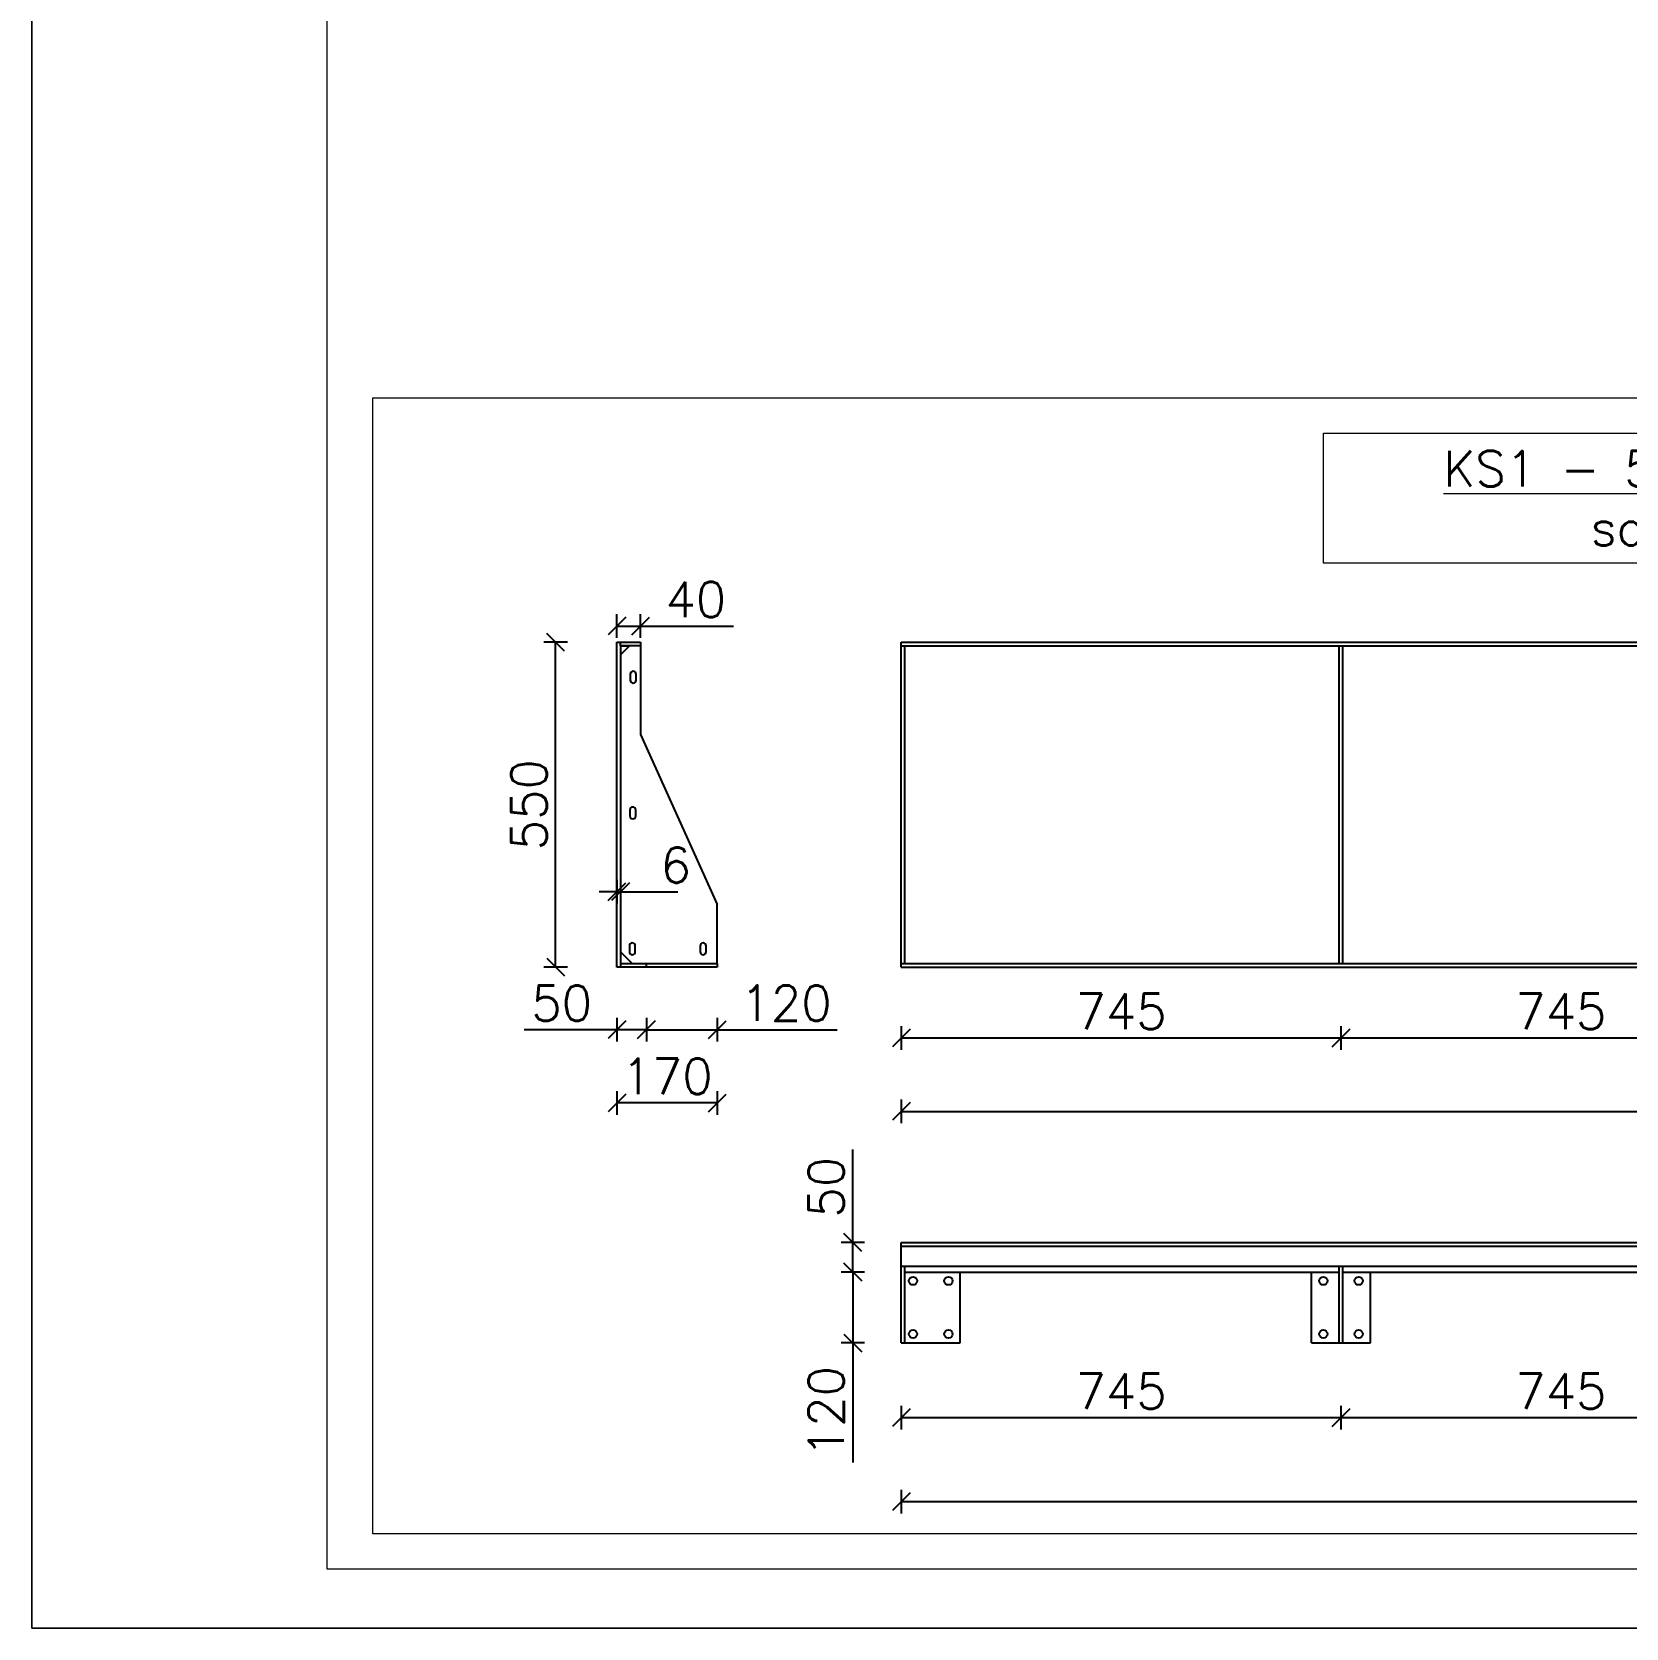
# Model space of a CAD drawing. Header units: millimetres. Extents: x 5046 to 47046, y -5997 to 25762.
# Drawn here: x 5046 to 11797, y -5997 to 760 of the extents above; entities that cross this region are included whole.
import ezdxf

# ---------------------------------------------------------------- set-up
doc = ezdxf.new("R2010")
doc.units = ezdxf.units.MM
doc.layers.get('0').update_dxf_attribs({"lineweight": 0})
doc.layers.get('Defpoints').update_dxf_attribs({"lineweight": 0})
for name, color, linetype, lineweight in [('DIM', 3, 'Continuous', 0), ('Pomocnicze', 252, 'Continuous', 0), ('TEXT', 2, 'Continuous', 0)]:
    doc.layers.add(name, color=color, linetype=linetype, lineweight=lineweight)
doc.layers.add('Profil główny', color=7, linetype='Continuous')
doc.styles.add('Skala 1-20', font='simplex.shx', dxfattribs={"height": 60})
doc.dimstyles.new('Skala 1-20', dxfattribs={"dimtxt": 6, "dimasz": 30, "dimexe": 20, "dimexo": 0.625, "dimgap": 15, "dimtad": 1, "dimdec": 0, "dimtxsty": 'Skala 1-20', "dimblk": 'OBLIQUE', "dimcen": 2.5, "dimadec": 0, "dimazin": 0, "dimtfac": 1, "dimtdec": 0, "dimtmove": 0, "dimatfit": 3, "dimldrblk": 'OBLIQUE', "dimfxl": 20, "dimfxlon": 1, "dimarcsym": 0})

# ---------------------------------------------------------------- blocks, each defined once
blk = doc.blocks.new('_Oblique')
at = {"color": 0, "linetype": 'ByBlock', "lineweight": -2}
blk.add_line((-0.5, -0.5), (0.5, 0.5), dxfattribs=at)
blk = doc.blocks.new('*D796')
at = {"layer": 'Defpoints', "color": 0}
for p in [(-3888.5, -957.7), (-3143.5, -957.7), (-3143.5, -1083.6)]:
    blk.add_point(p, dxfattribs=at)
at = {"layer": 'DIM', "color": 0, "lineweight": -2}
for p, q in [((-3888.5, -1063.6), (-3888.5, -1103.6)), ((-3143.5, -1063.6), (-3143.5, -1103.6)), ((-3888.5, -1083.6), (-3143.5, -1083.6))]:
    blk.add_line(p, q, dxfattribs=at)
at = {"layer": 'DIM', "color": 0, "linetype": 'ByBlock', "lineweight": -2, "xscale": 30, "yscale": 30, "zscale": 30, "rotation": 180}
blk.add_blockref('_Oblique', (-3888.5, -1083.6), dxfattribs=at)
at = {"layer": 'DIM', "color": 0, "linetype": 'ByBlock', "lineweight": -2, "xscale": 30, "yscale": 30, "zscale": 30}
blk.add_blockref('_Oblique', (-3143.5, -1083.6), dxfattribs=at)
at = {"layer": 'DIM', "color": 0, "insert": (-3516, -1038.6), "char_height": 60, "attachment_point": 5, "style": 'Skala 1-20'}
blk.add_mtext('745', dxfattribs=at)
blk = doc.blocks.new('*D797')
at = {"layer": 'Defpoints', "color": 0}
for p in [(-3143.5, -957.7), (-2398.5, -957.7), (-2398.5, -1083.6)]:
    blk.add_point(p, dxfattribs=at)
at = {"layer": 'DIM', "color": 0, "lineweight": -2}
for p, q in [((-3143.5, -1063.6), (-3143.5, -1103.6)), ((-2398.5, -1063.6), (-2398.5, -1103.6)), ((-3143.5, -1083.6), (-2398.5, -1083.6))]:
    blk.add_line(p, q, dxfattribs=at)
at = {"layer": 'DIM', "color": 0, "linetype": 'ByBlock', "lineweight": -2, "xscale": 30, "yscale": 30, "zscale": 30, "rotation": 180}
blk.add_blockref('_Oblique', (-3143.5, -1083.6), dxfattribs=at)
at = {"layer": 'DIM', "color": 0, "linetype": 'ByBlock', "lineweight": -2, "xscale": 30, "yscale": 30, "zscale": 30}
blk.add_blockref('_Oblique', (-2398.5, -1083.6), dxfattribs=at)
at = {"layer": 'DIM', "color": 0, "insert": (-2771, -1038.6), "char_height": 60, "attachment_point": 5, "style": 'Skala 1-20'}
blk.add_mtext('745', dxfattribs=at)
blk = doc.blocks.new('*D800')
at = {"layer": 'Defpoints', "color": 0}
for p in [(-3888.5, -963.7), (-908.5, -963.7), (-908.5, -1208.1)]:
    blk.add_point(p, dxfattribs=at)
at = {"layer": 'DIM', "color": 0, "lineweight": -2}
for p, q in [((-3888.5, -1188.1), (-3888.5, -1228.1)), ((-908.5, -1188.1), (-908.5, -1228.1)), ((-3888.5, -1208.1), (-908.5, -1208.1))]:
    blk.add_line(p, q, dxfattribs=at)
at = {"layer": 'DIM', "color": 0, "linetype": 'ByBlock', "lineweight": -2, "xscale": 30, "yscale": 30, "zscale": 30, "rotation": 180}
blk.add_blockref('_Oblique', (-3888.5, -1208.1), dxfattribs=at)
at = {"layer": 'DIM', "color": 0, "linetype": 'ByBlock', "lineweight": -2, "xscale": 30, "yscale": 30, "zscale": 30}
blk.add_blockref('_Oblique', (-908.5, -1208.1), dxfattribs=at)
at = {"layer": 'DIM', "color": 0, "insert": (-2398.5, -1163.1), "char_height": 60, "attachment_point": 5, "style": 'Skala 1-20'}
blk.add_mtext('2980', dxfattribs=at)
blk = doc.blocks.new('*D803')
at = {"layer": 'Defpoints', "color": 0}
for p in [(-4370, -963.7), (-4320, -963.7), (-4370, -1069.8)]:
    blk.add_point(p, dxfattribs=at)
at = {"layer": 'DIM', "color": 0, "lineweight": -2}
for p, q in [((-4370, -1049.8), (-4370, -1089.8)), ((-4320, -1049.8), (-4320, -1089.8)), ((-4370, -1069.8), (-4527.1, -1069.8)), ((-4320, -1069.8), (-4370, -1069.8))]:
    blk.add_line(p, q, dxfattribs=at)
at = {"layer": 'DIM', "color": 0, "linetype": 'ByBlock', "lineweight": -2, "xscale": 30, "yscale": 30, "zscale": 30, "rotation": 180}
blk.add_blockref('_Oblique', (-4370, -1069.8), dxfattribs=at)
at = {"layer": 'DIM', "color": 0, "linetype": 'ByBlock', "lineweight": -2, "xscale": 30, "yscale": 30, "zscale": 30}
blk.add_blockref('_Oblique', (-4320, -1069.8), dxfattribs=at)
at = {"layer": 'DIM', "color": 0, "insert": (-4463.5, -1024.8), "char_height": 60, "attachment_point": 5, "style": 'Skala 1-20'}
blk.add_mtext('50', dxfattribs=at)
blk = doc.blocks.new('*D804')
at = {"layer": 'Defpoints', "color": 0}
for p in [(-4320, -963.7), (-4200, -963.7), (-4200, -1069.8)]:
    blk.add_point(p, dxfattribs=at)
at = {"layer": 'DIM', "color": 0, "lineweight": -2}
for p, q in [((-4320, -1049.8), (-4320, -1089.8)), ((-4200, -1049.8), (-4200, -1089.8)), ((-4320, -1069.8), (-4200, -1069.8)), ((-4200, -1069.8), (-3997.1, -1069.8))]:
    blk.add_line(p, q, dxfattribs=at)
at = {"layer": 'DIM', "color": 0, "linetype": 'ByBlock', "lineweight": -2, "xscale": 30, "yscale": 30, "zscale": 30, "rotation": 180}
blk.add_blockref('_Oblique', (-4320, -1069.8), dxfattribs=at)
at = {"layer": 'DIM', "color": 0, "linetype": 'ByBlock', "lineweight": -2, "xscale": 30, "yscale": 30, "zscale": 30}
blk.add_blockref('_Oblique', (-4200, -1069.8), dxfattribs=at)
at = {"layer": 'DIM', "color": 0, "insert": (-4083.5, -1024.8), "char_height": 60, "attachment_point": 5, "style": 'Skala 1-20'}
blk.add_mtext('120', dxfattribs=at)
blk = doc.blocks.new('*D805')
at = {"layer": 'Defpoints', "color": 0}
for p in [(-4370, -963.7), (-4200, -963.7), (-4370, -1193.6)]:
    blk.add_point(p, dxfattribs=at)
at = {"layer": 'DIM', "color": 0, "lineweight": -2}
for p, q in [((-4370, -1173.6), (-4370, -1213.6)), ((-4200, -1173.6), (-4200, -1213.6)), ((-4200, -1193.6), (-4370, -1193.6))]:
    blk.add_line(p, q, dxfattribs=at)
at = {"layer": 'DIM', "color": 0, "linetype": 'ByBlock', "lineweight": -2, "xscale": 30, "yscale": 30, "zscale": 30, "rotation": 180}
blk.add_blockref('_Oblique', (-4370, -1193.6), dxfattribs=at)
at = {"layer": 'DIM', "color": 0, "linetype": 'ByBlock', "lineweight": -2, "xscale": 30, "yscale": 30, "zscale": 30}
blk.add_blockref('_Oblique', (-4200, -1193.6), dxfattribs=at)
at = {"layer": 'DIM', "color": 0, "insert": (-4285, -1148.6), "char_height": 60, "attachment_point": 5, "style": 'Skala 1-20'}
blk.add_mtext('170', dxfattribs=at)
blk = doc.blocks.new('*D806')
at = {"layer": 'Defpoints', "color": 0}
for p in [(-4474, -413.7), (-4370, -413.7), (-4370, -963.7)]:
    blk.add_point(p, dxfattribs=at)
at = {"layer": 'DIM', "color": 0, "lineweight": -2}
for p, q in [((-4454, -413.7), (-4494, -413.7)), ((-4474, -963.7), (-4474, -413.7)), ((-4454, -963.7), (-4494, -963.7))]:
    blk.add_line(p, q, dxfattribs=at)
at = {"layer": 'DIM', "color": 0, "linetype": 'ByBlock', "lineweight": -2, "xscale": 30, "yscale": 30, "zscale": 30}
for p, rotation in [((-4474, -413.7), 90), ((-4474, -963.7), 270)]:
    blk.add_blockref('_Oblique', p, dxfattribs=dict(at, rotation=rotation))
at = {"layer": 'DIM', "color": 0, "insert": (-4519, -688.7), "char_height": 60, "attachment_point": 5, "rotation": 90, "style": 'Skala 1-20'}
blk.add_mtext('550', dxfattribs=at)
blk = doc.blocks.new('*D807')
at = {"layer": 'Defpoints', "color": 0}
for p in [(-4370, -748.9), (-4364, -748.9), (-4364, -836.2)]:
    blk.add_point(p, dxfattribs=at)
at = {"layer": 'DIM', "color": 0, "lineweight": -2}
for p, q in [((-4370, -836.2), (-4400, -836.2)), ((-4370, -816.2), (-4370, -856.2)), ((-4370, -836.2), (-4364, -836.2)), ((-4364, -816.2), (-4364, -856.2)), ((-4364, -836.2), (-4266.8, -836.2))]:
    blk.add_line(p, q, dxfattribs=at)
at = {"layer": 'DIM', "color": 0, "linetype": 'ByBlock', "lineweight": -2, "xscale": 30, "yscale": 30, "zscale": 30}
blk.add_blockref('_Oblique', (-4370, -836.2), dxfattribs=at)
at = {"layer": 'DIM', "color": 0, "linetype": 'ByBlock', "lineweight": -2, "xscale": 30, "yscale": 30, "zscale": 30, "rotation": 180}
blk.add_blockref('_Oblique', (-4364, -836.2), dxfattribs=at)
at = {"layer": 'DIM', "color": 0, "insert": (-4270.4, -791.2), "char_height": 60, "attachment_point": 5, "style": 'Skala 1-20'}
blk.add_mtext('6', dxfattribs=at)
blk = doc.blocks.new('*D808')
at = {"layer": 'Defpoints', "color": 0}
for p in [(-4330, -386.1), (-4370, -413.7), (-4330, -413.7)]:
    blk.add_point(p, dxfattribs=at)
at = {"layer": 'DIM', "color": 0, "lineweight": -2}
for p, q in [((-4370, -406.1), (-4370, -366.1)), ((-4330, -406.1), (-4330, -366.1)), ((-4370, -386.1), (-4330, -386.1)), ((-4330, -386.1), (-4172.8, -386.1))]:
    blk.add_line(p, q, dxfattribs=at)
at = {"layer": 'DIM', "color": 0, "linetype": 'ByBlock', "lineweight": -2, "xscale": 30, "yscale": 30, "zscale": 30, "rotation": 180}
blk.add_blockref('_Oblique', (-4370, -386.1), dxfattribs=at)
at = {"layer": 'DIM', "color": 0, "linetype": 'ByBlock', "lineweight": -2, "xscale": 30, "yscale": 30, "zscale": 30}
blk.add_blockref('_Oblique', (-4330, -386.1), dxfattribs=at)
at = {"layer": 'DIM', "color": 0, "insert": (-4236.4, -341.1), "char_height": 60, "attachment_point": 5, "style": 'Skala 1-20'}
blk.add_mtext('40', dxfattribs=at)
blk = doc.blocks.new('*D809')
at = {"layer": 'Defpoints', "color": 0}
for p in [(-3888.5, -1600), (-908.5, -1600), (-908.5, -1868.8)]:
    blk.add_point(p, dxfattribs=at)
at = {"layer": 'DIM', "color": 0, "lineweight": -2}
for p, q in [((-3888.5, -1848.8), (-3888.5, -1888.8)), ((-908.5, -1848.8), (-908.5, -1888.8)), ((-3888.5, -1868.8), (-908.5, -1868.8))]:
    blk.add_line(p, q, dxfattribs=at)
at = {"layer": 'DIM', "color": 0, "linetype": 'ByBlock', "lineweight": -2, "xscale": 30, "yscale": 30, "zscale": 30, "rotation": 180}
blk.add_blockref('_Oblique', (-3888.5, -1868.8), dxfattribs=at)
at = {"layer": 'DIM', "color": 0, "linetype": 'ByBlock', "lineweight": -2, "xscale": 30, "yscale": 30, "zscale": 30}
blk.add_blockref('_Oblique', (-908.5, -1868.8), dxfattribs=at)
at = {"layer": 'DIM', "color": 0, "insert": (-2398.5, -1823.8), "char_height": 60, "attachment_point": 5, "style": 'Skala 1-20'}
blk.add_mtext('2980', dxfattribs=at)
blk = doc.blocks.new('*D810')
at = {"layer": 'Defpoints', "color": 0}
for p in [(-3888.5, -1600), (-3143.5, -1600), (-3143.5, -1726.6)]:
    blk.add_point(p, dxfattribs=at)
at = {"layer": 'DIM', "color": 0, "lineweight": -2}
for p, q in [((-3888.5, -1706.6), (-3888.5, -1746.6)), ((-3888.5, -1726.6), (-3143.5, -1726.6)), ((-3143.5, -1706.6), (-3143.5, -1746.6))]:
    blk.add_line(p, q, dxfattribs=at)
at = {"layer": 'DIM', "color": 0, "linetype": 'ByBlock', "lineweight": -2, "xscale": 30, "yscale": 30, "zscale": 30, "rotation": 180}
blk.add_blockref('_Oblique', (-3888.5, -1726.6), dxfattribs=at)
at = {"layer": 'DIM', "color": 0, "linetype": 'ByBlock', "lineweight": -2, "xscale": 30, "yscale": 30, "zscale": 30}
blk.add_blockref('_Oblique', (-3143.5, -1726.6), dxfattribs=at)
at = {"layer": 'DIM', "color": 0, "insert": (-3516, -1681.6), "char_height": 60, "attachment_point": 5, "style": 'Skala 1-20'}
blk.add_mtext('745', dxfattribs=at)
blk = doc.blocks.new('*D811')
at = {"layer": 'Defpoints', "color": 0}
for p in [(-3143.5, -1600), (-2398.5, -1600), (-2398.5, -1726.6)]:
    blk.add_point(p, dxfattribs=at)
at = {"layer": 'DIM', "color": 0, "lineweight": -2}
for p, q in [((-3143.5, -1706.6), (-3143.5, -1746.6)), ((-3143.5, -1726.6), (-2398.5, -1726.6)), ((-2398.5, -1706.6), (-2398.5, -1746.6))]:
    blk.add_line(p, q, dxfattribs=at)
at = {"layer": 'DIM', "color": 0, "linetype": 'ByBlock', "lineweight": -2, "xscale": 30, "yscale": 30, "zscale": 30, "rotation": 180}
blk.add_blockref('_Oblique', (-3143.5, -1726.6), dxfattribs=at)
at = {"layer": 'DIM', "color": 0, "linetype": 'ByBlock', "lineweight": -2, "xscale": 30, "yscale": 30, "zscale": 30}
blk.add_blockref('_Oblique', (-2398.5, -1726.6), dxfattribs=at)
at = {"layer": 'DIM', "color": 0, "insert": (-2771, -1681.6), "char_height": 60, "attachment_point": 5, "style": 'Skala 1-20'}
blk.add_mtext('745', dxfattribs=at)
blk = doc.blocks.new('*D815')
at = {"layer": 'Defpoints', "color": 0}
for p in [(-3882.5, -1480), (-3970.4, -1600), (-3882.5, -1600)]:
    blk.add_point(p, dxfattribs=at)
at = {"layer": 'DIM', "color": 0, "lineweight": -2}
for p, q in [((-3950.4, -1480), (-3990.4, -1480)), ((-3970.4, -1480), (-3970.4, -1600)), ((-3950.4, -1600), (-3990.4, -1600)), ((-3970.4, -1600), (-3970.4, -1802.8))]:
    blk.add_line(p, q, dxfattribs=at)
at = {"layer": 'DIM', "color": 0, "linetype": 'ByBlock', "lineweight": -2, "xscale": 30, "yscale": 30, "zscale": 30}
for p, rotation in [((-3970.4, -1480), 90), ((-3970.4, -1600), 270)]:
    blk.add_blockref('_Oblique', p, dxfattribs=dict(at, rotation=rotation))
at = {"layer": 'DIM', "color": 0, "insert": (-4015.4, -1716.4), "char_height": 60, "attachment_point": 5, "rotation": 90, "style": 'Skala 1-20'}
blk.add_mtext('120', dxfattribs=at)
blk = doc.blocks.new('*D816')
at = {"layer": 'Defpoints', "color": 0}
for p in [(-3970.4, -1430), (-3882.5, -1430), (-3882.5, -1480)]:
    blk.add_point(p, dxfattribs=at)
at = {"layer": 'DIM', "color": 0, "lineweight": -2}
for p, q in [((-3970.4, -1430), (-3970.4, -1272.8)), ((-3950.4, -1430), (-3990.4, -1430)), ((-3970.4, -1480), (-3970.4, -1430)), ((-3950.4, -1480), (-3990.4, -1480))]:
    blk.add_line(p, q, dxfattribs=at)
at = {"layer": 'DIM', "color": 0, "linetype": 'ByBlock', "lineweight": -2, "xscale": 30, "yscale": 30, "zscale": 30}
for p, rotation in [((-3970.4, -1430), 90), ((-3970.4, -1480), 270)]:
    blk.add_blockref('_Oblique', p, dxfattribs=dict(at, rotation=rotation))
at = {"layer": 'DIM', "color": 0, "insert": (-4015.4, -1336.4), "char_height": 60, "attachment_point": 5, "rotation": 90, "style": 'Skala 1-20'}
blk.add_mtext('50', dxfattribs=at)
blk = doc.blocks.new('ks1')
at = {"layer": 'Pomocnicze'}
blk.add_lwpolyline([(-4783.8, 0), (0, 0), (0, -1923.6), (-4783.8, -1923.6)], close=True, dxfattribs=at)
at = {"layer": 'Profil główny'}
for p, q in [((-4370, -963.7), (-4370, -413.7)), ((-4370, -413.7), (-4330, -413.7)), ((-4364, -419.7), (-4364, -413.7)), ((-4330, -419.7), (-4364, -419.7)), ((-4364, -419.7), (-4364, -957.7)), ((-4364, -419.7), (-4349, -419.7)), ((-4349, -419.7), (-4364, -434.7)), ((-4330, -413.7), (-4330, -419.7)), ((-4330, -419.7), (-4330, -569.7)), ((-3888.5, -413.7), (-908.5, -413.7)), ((-3888.5, -963.7), (-3888.5, -413.7)), ((-3888.5, -419.7), (-908.5, -419.7)), ((-3882.5, -957.7), (-3882.5, -419.7)), ((-3146.5, -957.7), (-3146.5, -419.7)), ((-3140.5, -957.7), (-3140.5, -419.7)), ((-4364, -434.7), (-4364, -937.7)), ((-4330, -569.7), (-4200, -857.7)), ((-4200, -957.7), (-4200, -857.7)), ((-4344, -957.7), (-4364, -937.7)), ((-4200, -963.7), (-4370, -963.7)), ((-4364, -957.7), (-4200, -957.7)), ((-4364, -957.7), (-4364, -963.7)), ((-4320, -963.7), (-4320, -957.7)), ((-4200, -957.7), (-4200, -963.7)), ((-3888.5, -957.7), (-908.5, -957.7)), ((-3888.5, -963.7), (-908.5, -963.7)), ((-3888.5, -1430), (-908.5, -1430)), ((-3888.5, -1600), (-3888.5, -1430)), ((-3888.5, -1436), (-908.5, -1436)), ((-3888.5, -1470), (-908.5, -1470)), ((-3882.5, -1600), (-3882.5, -1470)), ((-3882.5, -1480), (-3146.5, -1480)), ((-3788.5, -1600), (-3788.5, -1480)), ((-3193.5, -1600), (-3193.5, -1480)), ((-3146.5, -1600), (-3146.5, -1470)), ((-3140.5, -1600), (-3140.5, -1470)), ((-3140.5, -1480), (-2401.5, -1480)), ((-3093.5, -1600), (-3093.5, -1480)), ((-3888.5, -1600), (-3882.5, -1600)), ((-3888.5, -1600), (-3788.5, -1600)), ((-3193.5, -1600), (-3093.5, -1600)), ((-3146.5, -1600), (-3140.5, -1600))]:
    blk.add_line(p, q, dxfattribs=at)
for points in [[(-4347.4, -467.7), (-4347.4, -477.7, 1), (-4337.4, -477.7), (-4337.4, -467.7, 1)], [(-4348.2, -697.7), (-4348.2, -707.7, 1), (-4338.2, -707.7), (-4338.2, -697.7, 1)], [(-4349, -927.7), (-4349, -937.7, 1), (-4339, -937.7), (-4339, -927.7, 1)], [(-4229, -927.7), (-4229, -937.7, 1), (-4219, -937.7), (-4219, -927.7, 1)]]:
    blk.add_lwpolyline(points, format="xyb", close=True, dxfattribs=at)
for centre in [(-3868.5, -1495), (-3808.5, -1495), (-3173.5, -1495), (-3113.5, -1495), (-3868.5, -1585), (-3808.5, -1585), (-3173.5, -1585), (-3113.5, -1585)]:
    blk.add_circle(centre, 7, dxfattribs=at)
at = {"layer": 'TEXT', "color": 40, "insert": (-3143.4, -89.6), "char_height": 60, "width": 1272.959, "attachment_point": 1, "style": 'Skala 1-20', "bg_fill": 16, "box_fill_scale": 1.5, "bg_fill_color": 257, "bg_fill_transparency": 0}
blk.add_mtext('\\pxqc;{\\LKS1 - 550x6mm (40)\\P}scale 1:20', dxfattribs=at)
at = {"layer": 'DIM'}
for base, p1, p2, picture, middle in [((-4330, -386.1), (-4370, -413.7), (-4330, -413.7), '*D808', (-4236.4, -341.1)), ((-4364, -836.2), (-4370, -748.9), (-4364, -748.9), '*D807', (-4270.4, -791.2)), ((-4370, -1069.8), (-4320, -963.7), (-4370, -963.7), '*D803', (-4463.5, -1024.8)), ((-4200, -1069.8), (-4320, -963.7), (-4200, -963.7), '*D804', (-4083.5, -1024.8)), ((-3143.5, -1083.6), (-3888.5, -957.7), (-3143.5, -957.7), '*D796', (-3516, -1038.6)), ((-908.5, -1208.1), (-3888.5, -963.7), (-908.5, -963.7), '*D800', (-2398.5, -1163.1)), ((-2398.5, -1083.6), (-3143.5, -957.7), (-2398.5, -957.7), '*D797', (-2771, -1038.6)), ((-908.5, -1868.8), (-3888.5, -1600), (-908.5, -1600), '*D809', (-2398.5, -1823.8)), ((-3143.5, -1726.6), (-3888.5, -1600), (-3143.5, -1600), '*D810', (-3516, -1681.6)), ((-2398.5, -1726.6), (-3143.5, -1600), (-2398.5, -1600), '*D811', (-2771, -1681.6))]:
    dim = blk.add_linear_dim(base=base, p1=p1, p2=p2, dimstyle='Skala 1-20', dxfattribs=at)
    dim.commit()
    dim.dimension.update_dxf_attribs({"geometry": picture, "text_midpoint": middle})
for base, p1, p2, picture, middle in [((-4474, -413.7), (-4370, -963.7), (-4370, -413.7), '*D806', (-4519, -688.7)), ((-3970.4, -1430), (-3882.5, -1480), (-3882.5, -1430), '*D816', (-4015.4, -1336.4)), ((-3970.4, -1600), (-3882.5, -1480), (-3882.5, -1600), '*D815', (-4015.4, -1716.4))]:
    dim = blk.add_linear_dim(base=base, p1=p1, p2=p2, angle=90, dimstyle='Skala 1-20', dxfattribs=at)
    dim.commit()
    dim.dimension.update_dxf_attribs({"geometry": picture, "text_midpoint": middle})
dim = blk.add_linear_dim(base=(-4370, -1193.6), p1=(-4200, -963.7), p2=(-4370, -963.7), dimstyle='Skala 1-20', dxfattribs=at)
dim.commit()
dim.dimension.update_dxf_attribs({"geometry": '*D805', "text_midpoint": (-4285, -1193.6), "dimtype": 160})

msp = doc.modelspace()

# ---------------------------------------------------------------- linework, layer by layer
for p, q in [((5046, -5996.6), (5046, 23703.4)), ((5046, 23703.4), (5046, -5996.6)), ((6296, -5746.6), (6296, 23453.4)), ((46796, -5746.6), (6296, -5746.6)), ((47046, -5996.6), (5046, -5996.6)), ((5046, -5996.6), (47046, -5996.6))]:
    msp.add_line(p, q)

# ---------------------------------------------------------------- block references
at = {"layer": 'Profil główny', "xscale": 2.5, "yscale": 2.5}
msp.add_blockref('ks1', (18448.7, -789.2), dxfattribs=at)

doc.saveas('drawing.dxf')
